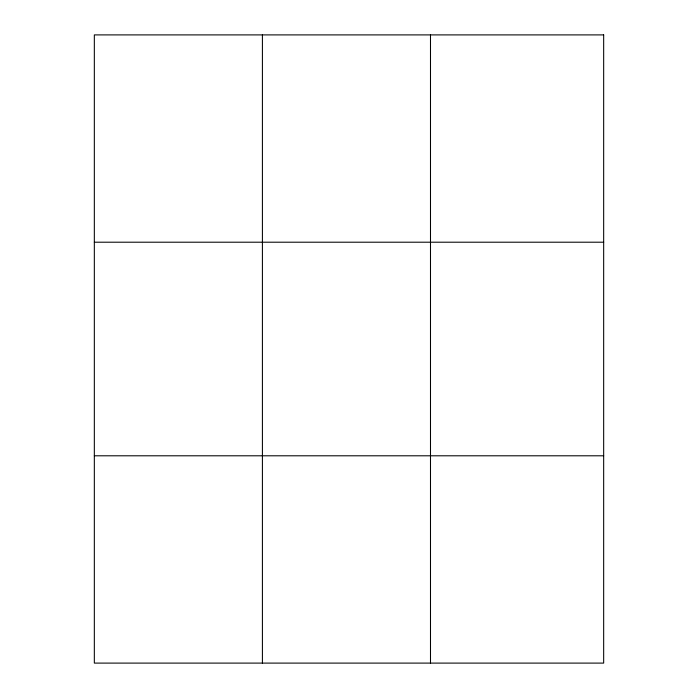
<?xml version="1.0" encoding="UTF-8"?>
<svg xmlns="http://www.w3.org/2000/svg" width="698" height="698" viewBox="0 0 698 698"><rect width="100%" height="100%" fill="white"/><g stroke="black" fill="none" stroke-linecap="round" stroke-linejoin="round"><path stroke-width="1.05" d="M262.413 663.1L262.413 34.9M430.492 663.1L430.492 34.9M94.335 242.206L603.665 242.206M94.335 455.794L603.665 455.794M603.665 34.9L603.665 663.1L94.335 663.1L94.335 34.9L603.665 34.9"/></g></svg>
